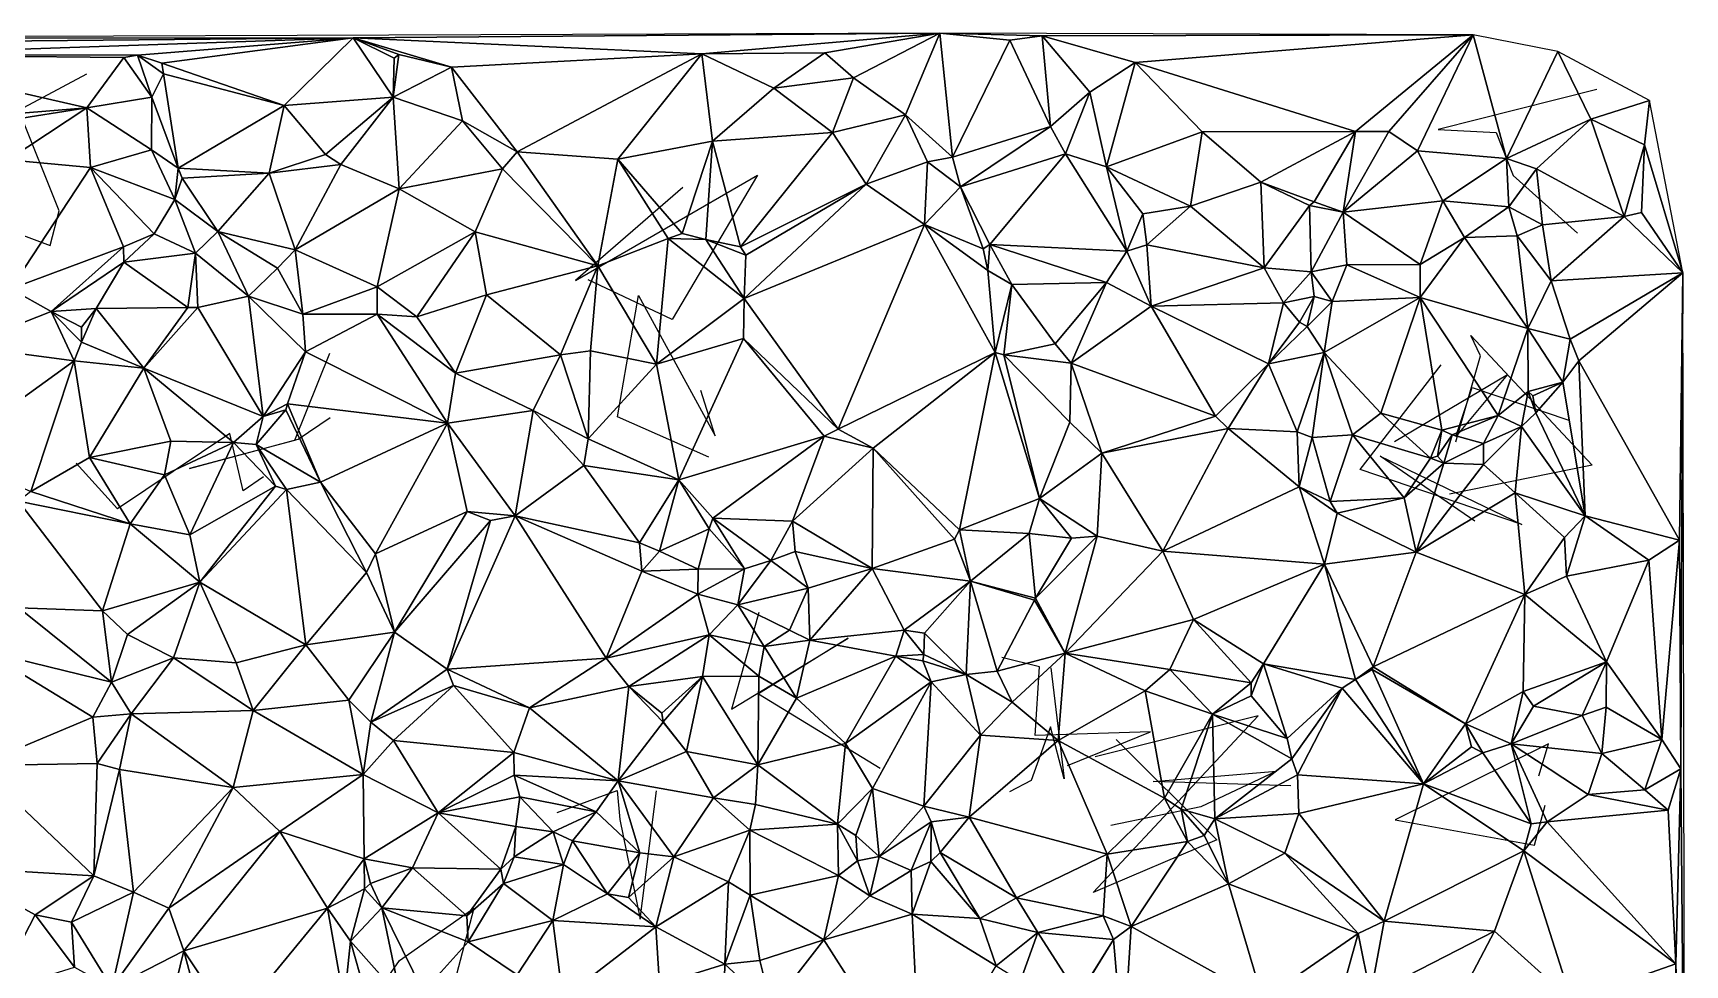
# Model space of a CAD drawing. Header units: metres. Extents: x -15.3 to 15, y -15 to 15.5.
# Drawn here: x -2.47 to 14.98, y 5.15 to 15 of the extents above; entities that cross this region are included whole.
import ezdxf

# ---------------------------------------------------------------- set-up
doc = ezdxf.new("R2010")
doc.units = ezdxf.units.M
doc.layers.add('CRACKS', color=1, linetype='Continuous')
doc.layers.add('STREET_MESH', color=7, linetype='Continuous')

msp = doc.modelspace()

# ---------------------------------------------------------------- linework, layer by layer
at = {"layer": 'CRACKS'}
for points in [[(-3.291, 13.127, 0.1), (-2.291, 12.751, 0.1), (-2.193, 13.12, 0.1), (-2.621, 14.184, 0.1), (-1.903, 14.566, 0.1)], [(14.051, 14.401, 0.1), (12.374, 13.977, 0.1), (12.988, 13.946, 0.1), (13.168, 13.492, 0.1), (13.847, 12.883, 0.1)], [(4.396, 13.365, 0.1), (3.261, 12.382, 0.1), (5.185, 13.497, 0.1), (4.282, 11.971, 0.1), (3.394, 12.389, 0.1)], [(4.67, 10.517, 0.1), (3.703, 10.941, 0.1), (3.926, 12.224, 0.1), (4.735, 10.741, 0.1), (4.584, 11.22, 0.1)], [(12.561, 10.677, 0.1), (12.823, 11.586, 0.1), (12.72, 11.801, 0.1), (14.001, 10.431, 0.1), (12.494, 10.126, 0.1)], [(0.661, 11.61, 0.1), (0.292, 10.693, 0.1), (-0.819, 10.397, 0.1), (0.332, 10.706, 0.1), (0.669, 10.935, 0.1)], [(12.763, 9.84, 0.1), (11.763, 10.527, 0.1), (13.26, 9.806, 0.1), (11.55, 10.387, 0.1), (12.406, 11.491, 0.1)], [(11.914, 10.682, 0.1), (13.108, 11.39, 0.1), (12.561, 10.736, 0.1), (12.734, 11.253, 0.1), (13.756, 10.907, 0.1)], [(-0.036, 10.308, 0.1), (-0.252, 10.159, 0.1), (-0.393, 10.767, 0.1), (-1.578, 9.971, 0.1), (-2.014, 10.451, 0.1)], [(5.196, 8.875, 0.1), (4.91, 7.855, 0.1), (6.143, 8.605, 0.1), (5.194, 8.016, 0.1), (6.48, 7.229, 0.1)], [(8.46, 7.257, 0.1), (9.337, 7.613, 0.1), (8.116, 7.577, 0.1), (8.164, 8.3, 0.1), (7.764, 8.398, 0.1)], [(8.281, 8.289, 0.1), (8.423, 7.116, 0.1), (8.278, 7.667, 0.1), (8.073, 7.099, 0.1), (7.846, 6.979, 0.1)], [(8.972, 7.532, 0.1), (10.037, 6.472, 0.1), (8.731, 5.916, 0.1), (10.473, 7.783, 0.1), (8.751, 7.351, 0.1)], [(13.437, 7.151, 0.1), (13.542, 7.488, 0.1), (11.922, 6.685, 0.1), (13.391, 6.416, 0.1), (13.505, 6.84, 0.1)], [(10.818, 7.042, 0.1), (9.365, 7.091, 0.1), (10.666, 7.198, 0.1), (9.867, 6.82, 0.1), (8.916, 6.624, 0.1)], [(3.067, 6.761, 0.1), (3.701, 6.995, 0.1), (3.73, 6.688, 0.1), (3.944, 5.634, 0.1), (4.117, 6.992, 0.1)], [(0.465, 3.849, 0.1), (1.401, 5.197, 0.1), (2.185, 5.75, 0.1), (1.758, 4.105, 0.1), (1.919, 4.52, 0.1)]]:
    msp.add_polyline3d(points, dxfattribs=at)
at = {"layer": 'STREET_MESH'}
for points in [[(-8.413, 14.938), (0.911, 14.948), (7.11, 14.997)], [(-6.263, 14.881), (0.911, 14.948), (-8.413, 14.938)], [(0.911, 14.948), (-6.263, 14.881), (-4.352, 14.767)], [(-1.368, 14.765), (0.911, 14.948), (-4.352, 14.767)], [(-1.109, 14.68), (0.911, 14.948), (-1.368, 14.765)], [(0.911, 14.948), (-1.109, 14.68), (0.181, 14.23)], [(1.333, 14.319), (0.911, 14.948), (0.181, 14.23)], [(0.911, 14.948), (4.594, 14.779), (7.11, 14.997)], [(0.911, 14.948), (1.346, 14.733), (1.394, 14.772)], [(1.333, 14.319), (1.346, 14.733), (0.911, 14.948)], [(1.951, 14.637), (0.911, 14.948), (1.394, 14.772)], [(1.951, 14.637), (4.594, 14.779), (0.911, 14.948)], [(4.594, 14.779), (5.894, 14.789), (7.11, 14.997)], [(5.894, 14.789), (6.198, 14.523), (7.11, 14.997)], [(6.198, 14.523), (6.746, 14.134), (7.11, 14.997)], [(6.746, 14.134), (7.243, 13.684), (7.11, 14.997)], [(8.192, 14.966), (12.745, 14.978), (7.11, 14.997)], [(7.851, 14.923), (8.192, 14.966), (7.11, 14.997)], [(7.243, 13.684), (7.851, 14.923), (7.11, 14.997)], [(7.851, 14.923), (7.243, 13.684), (8.279, 14.011)], [(8.192, 14.966), (7.851, 14.923), (8.279, 14.011)], [(8.192, 14.966), (9.173, 14.686), (12.745, 14.978)], [(8.693, 14.371), (8.192, 14.966), (8.279, 14.011)], [(8.192, 14.966), (8.693, 14.371), (9.173, 14.686)], [(9.173, 14.686), (11.502, 13.957), (12.745, 14.978)], [(11.502, 13.957), (11.853, 13.956), (12.745, 14.978)], [(11.853, 13.956), (12.156, 13.752), (12.745, 14.978)], [(12.156, 13.752), (13.097, 13.672), (12.745, 14.978)], [(13.097, 13.672), (13.639, 14.801), (12.745, 14.978)], [(-1.513, 14.74), (-1.368, 14.765), (-4.352, 14.767)], [(-1.904, 14.206), (-1.513, 14.74), (-4.352, 14.767)], [(-3.767, 14.055), (-1.904, 14.206), (-4.352, 14.767)], [(-1.904, 14.206), (-1.214, 14.319), (-1.513, 14.74)], [(-1.513, 14.74), (-1.214, 14.319), (-1.368, 14.765)], [(-1.091, 14.566), (-1.109, 14.68), (-1.368, 14.765)], [(-1.214, 14.319), (-1.091, 14.566), (-1.368, 14.765)], [(-1.109, 14.68), (-1.091, 14.566), (0.181, 14.23)], [(1.346, 14.733), (1.333, 14.319), (1.394, 14.772)], [(1.333, 14.319), (1.951, 14.637), (1.394, 14.772)], [(1.951, 14.637), (2.643, 13.741), (4.594, 14.779)], [(4.594, 14.779), (2.643, 13.741), (3.708, 13.663)], [(4.707, 13.854), (4.594, 14.779), (3.708, 13.663)], [(5.894, 14.789), (4.594, 14.779), (5.356, 14.415)], [(4.594, 14.779), (4.707, 13.854), (5.356, 14.415)], [(6.198, 14.523), (5.894, 14.789), (5.356, 14.415)], [(8.693, 14.371), (8.872, 13.583), (9.173, 14.686)], [(8.872, 13.583), (9.882, 13.954), (9.173, 14.686)], [(9.882, 13.954), (11.502, 13.957), (9.173, 14.686)], [(13.097, 13.672), (13.989, 14.086), (13.639, 14.801)], [(13.639, 14.801), (13.989, 14.086), (14.608, 14.283)], [(-1.091, 14.566), (-1.214, 14.319), (-0.939, 13.571)], [(-1.091, 14.566), (-0.939, 13.571), (0.181, 14.23)], [(2.067, 14.07), (1.951, 14.637), (1.333, 14.319)], [(1.951, 14.637), (2.067, 14.07), (2.643, 13.741)], [(5.976, 13.948), (6.198, 14.523), (5.356, 14.415)], [(5.976, 13.948), (6.746, 14.134), (6.198, 14.523)], [(-1.214, 14.319), (-1.904, 14.206), (-1.218, 13.762)], [(-1.214, 14.319), (-1.218, 13.762), (-0.939, 13.571)], [(0.619, 13.713), (1.333, 14.319), (0.181, 14.23)], [(0.619, 13.713), (0.78, 13.61), (1.333, 14.319)], [(1.333, 14.319), (0.78, 13.61), (1.399, 13.35)], [(2.067, 14.07), (1.333, 14.319), (1.399, 13.35)], [(4.707, 13.854), (5.976, 13.948), (5.356, 14.415)], [(8.436, 13.722), (8.693, 14.371), (8.279, 14.011)], [(8.436, 13.722), (8.872, 13.583), (8.693, 14.371)], [(-1.904, 14.206), (-3.767, 14.055), (-3.588, 13.939)], [(-2.732, 13.657), (-1.904, 14.206), (-3.588, 13.939)], [(-1.904, 14.206), (-2.732, 13.657), (-1.864, 13.575)], [(-1.218, 13.762), (-1.904, 14.206), (-1.864, 13.575)], [(-0.939, 13.571), (0.023, 13.517), (0.181, 14.23)], [(0.023, 13.517), (0.619, 13.713), (0.181, 14.23)], [(13.989, 14.086), (14.553, 13.817), (14.608, 14.283)], [(14.553, 13.817), (14.961, 12.465), (14.608, 14.283)], [(2.491, 13.563), (2.067, 14.07), (1.399, 13.35)], [(2.067, 14.07), (2.491, 13.563), (2.643, 13.741)], [(6.746, 14.134), (5.976, 13.948), (6.332, 13.399)], [(6.98, 13.637), (6.746, 14.134), (6.332, 13.399)], [(6.98, 13.637), (7.243, 13.684), (6.746, 14.134)], [(7.243, 13.684), (7.328, 13.373), (8.279, 14.011)], [(7.328, 13.373), (8.436, 13.722), (8.279, 14.011)], [(13.414, 13.562), (13.989, 14.086), (13.097, 13.672)], [(13.414, 13.562), (14.341, 13.058), (13.989, 14.086)], [(13.989, 14.086), (14.341, 13.058), (14.553, 13.817)], [(4.387, 12.881), (4.707, 13.854), (3.708, 13.663)], [(4.387, 12.881), (4.638, 12.815), (4.707, 13.854)], [(4.638, 12.815), (5.004, 12.74), (4.707, 13.854)], [(4.707, 13.854), (5.004, 12.74), (5.976, 13.948)], [(5.976, 13.948), (5.004, 12.74), (6.332, 13.399)], [(8.872, 13.583), (9.758, 13.169), (9.882, 13.954)], [(9.882, 13.954), (9.758, 13.169), (10.5, 13.421)], [(11.502, 13.957), (9.882, 13.954), (10.5, 13.421)], [(11.065, 13.213), (11.502, 13.957), (10.5, 13.421)], [(11.502, 13.957), (11.065, 13.213), (11.372, 13.103)], [(11.502, 13.957), (11.372, 13.103), (11.853, 13.956)], [(11.853, 13.956), (11.372, 13.103), (12.156, 13.752)], [(14.341, 13.058), (14.522, 13.1), (14.553, 13.817)], [(14.522, 13.1), (14.961, 12.465), (14.553, 13.817)], [(-2.732, 13.657), (-2.705, 12.296), (-1.864, 13.575)], [(-1.218, 13.762), (-1.864, 13.575), (-0.971, 13.237)], [(-1.218, 13.762), (-0.971, 13.237), (-0.939, 13.571)], [(0.78, 13.61), (0.619, 13.713), (0.023, 13.517)], [(2.491, 13.563), (3.495, 12.536), (2.643, 13.741)], [(2.643, 13.741), (3.495, 12.536), (3.708, 13.663)], [(3.708, 13.663), (3.495, 12.536), (4.241, 12.828)], [(4.387, 12.881), (3.708, 13.663), (4.241, 12.828)], [(6.947, 12.975), (6.98, 13.637), (6.332, 13.399)], [(6.98, 13.637), (6.947, 12.975), (7.328, 13.373)], [(7.243, 13.684), (6.98, 13.637), (7.328, 13.373)], [(7.639, 12.764), (8.436, 13.722), (7.328, 13.373)], [(7.639, 12.764), (9.086, 12.691), (8.436, 13.722)], [(8.436, 13.722), (9.086, 12.691), (8.872, 13.583)], [(11.372, 13.103), (12.425, 13.226), (12.156, 13.752)], [(12.156, 13.752), (12.425, 13.226), (13.097, 13.672)], [(12.425, 13.226), (13.121, 13.16), (13.097, 13.672)], [(13.121, 13.16), (13.414, 13.562), (13.097, 13.672)], [(-2.705, 12.296), (-1.516, 12.738), (-1.864, 13.575)], [(-0.971, 13.237), (-1.864, 13.575), (-1.192, 12.875)], [(-1.864, 13.575), (-1.516, 12.738), (-1.192, 12.875)], [(-0.971, 13.237), (-0.895, 13.463), (-0.939, 13.571)], [(-0.518, 12.901), (-0.895, 13.463), (-0.971, 13.237)], [(-0.895, 13.463), (0.023, 13.517), (-0.939, 13.571)], [(-0.895, 13.463), (-0.518, 12.901), (0.023, 13.517)], [(-0.518, 12.901), (0.299, 12.705), (0.023, 13.517)], [(0.299, 12.705), (0.78, 13.61), (0.023, 13.517)], [(0.78, 13.61), (0.299, 12.705), (1.399, 13.35)], [(2.2, 12.896), (2.491, 13.563), (1.399, 13.35)], [(2.491, 13.563), (2.2, 12.896), (3.495, 12.536)], [(9.086, 12.691), (9.254, 13.087), (8.872, 13.583)], [(9.254, 13.087), (9.758, 13.169), (8.872, 13.583)], [(13.121, 13.16), (13.476, 12.971), (13.414, 13.562)], [(13.476, 12.971), (14.341, 13.058), (13.414, 13.562)], [(1.399, 13.35), (0.299, 12.705), (1.164, 12.315)], [(2.2, 12.896), (1.399, 13.35), (1.164, 12.315)], [(5.004, 12.74), (5.061, 12.651), (6.332, 13.399)], [(5.042, 12.192), (6.947, 12.975), (6.332, 13.399)], [(5.061, 12.651), (5.042, 12.192), (6.332, 13.399)], [(6.947, 12.975), (7.568, 12.718), (7.328, 13.373)], [(7.568, 12.718), (7.639, 12.764), (7.328, 13.373)], [(9.758, 13.169), (10.536, 12.517), (10.5, 13.421)], [(10.536, 12.517), (11.015, 13.176), (10.5, 13.421)], [(11.015, 13.176), (11.065, 13.213), (10.5, 13.421)], [(-0.753, 12.672), (-0.971, 13.237), (-1.192, 12.875)], [(-0.753, 12.672), (-0.518, 12.901), (-0.971, 13.237)], [(9.254, 13.087), (9.296, 12.759), (9.758, 13.169)], [(9.758, 13.169), (9.296, 12.759), (10.536, 12.517)], [(11.033, 12.473), (11.015, 13.176), (10.536, 12.517)], [(11.065, 13.213), (11.015, 13.176), (11.372, 13.103)], [(11.015, 13.176), (11.033, 12.473), (11.372, 13.103)], [(11.372, 13.103), (11.033, 12.473), (11.409, 12.548)], [(11.372, 13.103), (12.184, 12.553), (12.425, 13.226)], [(12.184, 12.553), (11.372, 13.103), (11.409, 12.548)], [(12.425, 13.226), (12.184, 12.553), (12.653, 12.838)], [(13.121, 13.16), (12.425, 13.226), (12.653, 12.838)], [(13.208, 12.854), (13.121, 13.16), (12.653, 12.838)], [(13.121, 13.16), (13.208, 12.854), (13.476, 12.971)], [(14.522, 13.1), (14.341, 13.058), (14.961, 12.465)], [(6.037, 10.812), (6.947, 12.975), (5.042, 12.192)], [(6.037, 10.812), (7.695, 11.622), (6.947, 12.975)], [(7.568, 12.718), (6.947, 12.975), (7.617, 12.488)], [(6.947, 12.975), (7.695, 11.622), (7.617, 12.488)], [(9.296, 12.759), (9.254, 13.087), (9.086, 12.691)], [(13.208, 12.854), (13.57, 12.378), (13.476, 12.971)], [(13.57, 12.378), (14.341, 13.058), (13.476, 12.971)], [(14.961, 12.465), (14.341, 13.058), (13.57, 12.378)], [(-1.516, 12.738), (-1.513, 12.576), (-1.192, 12.875)], [(-1.513, 12.576), (-0.753, 12.672), (-1.192, 12.875)], [(-0.518, 12.901), (-0.753, 12.672), (-0.194, 12.218)], [(-0.518, 12.901), (-0.194, 12.218), (0.113, 12.514)], [(0.299, 12.705), (-0.518, 12.901), (0.113, 12.514)], [(1.585, 11.998), (2.2, 12.896), (1.164, 12.315)], [(2.2, 12.896), (1.585, 11.998), (2.319, 12.233)], [(3.495, 12.536), (2.2, 12.896), (2.319, 12.233)], [(3.495, 12.536), (4.115, 11.499), (4.241, 12.828)], [(4.115, 11.499), (5.042, 12.192), (4.241, 12.828)], [(4.638, 12.815), (4.387, 12.881), (4.241, 12.828)], [(5.042, 12.192), (4.638, 12.815), (4.241, 12.828)], [(5.061, 12.651), (4.638, 12.815), (5.042, 12.192)], [(4.638, 12.815), (5.061, 12.651), (5.004, 12.74)], [(7.639, 12.764), (7.568, 12.718), (7.617, 12.488)], [(7.871, 12.34), (7.639, 12.764), (7.617, 12.488)], [(7.639, 12.764), (8.869, 12.36), (9.086, 12.691)], [(7.871, 12.34), (8.869, 12.36), (7.639, 12.764)], [(9.341, 12.111), (9.296, 12.759), (9.086, 12.691)], [(9.296, 12.759), (9.341, 12.111), (10.536, 12.517)], [(12.184, 12.553), (12.186, 12.202), (12.653, 12.838)], [(12.186, 12.202), (13.322, 11.875), (12.653, 12.838)], [(13.322, 11.875), (13.208, 12.854), (12.653, 12.838)], [(13.57, 12.378), (13.208, 12.854), (13.322, 11.875)], [(-1.516, 12.738), (-2.705, 12.296), (-2.279, 12.054)], [(-1.513, 12.576), (-1.516, 12.738), (-2.279, 12.054)], [(-1.805, 12.086), (-1.513, 12.576), (-2.279, 12.054)], [(-1.513, 12.576), (-1.805, 12.086), (-0.835, 12.096)], [(-0.753, 12.672), (-1.513, 12.576), (-0.835, 12.096)], [(-0.753, 12.672), (-0.835, 12.096), (-0.731, 12.096)], [(-0.194, 12.218), (-0.753, 12.672), (-0.731, 12.096)], [(0.299, 12.705), (0.113, 12.514), (0.379, 12.028)], [(0.299, 12.705), (0.379, 12.028), (1.164, 12.315)], [(8.869, 12.36), (9.341, 12.111), (9.086, 12.691)], [(0.113, 12.514), (-0.194, 12.218), (0.379, 12.028)], [(3.102, 11.599), (3.495, 12.536), (2.319, 12.233)], [(3.102, 11.599), (3.419, 11.639), (3.495, 12.536)], [(3.495, 12.536), (3.419, 11.639), (4.115, 11.499)], [(7.695, 11.622), (7.871, 12.34), (7.617, 12.488)], [(9.341, 12.111), (10.739, 12.145), (10.536, 12.517)], [(10.739, 12.145), (11.033, 12.473), (10.536, 12.517)], [(11.033, 12.473), (10.739, 12.145), (11.064, 12.212)], [(11.033, 12.473), (11.255, 12.16), (11.409, 12.548)], [(11.255, 12.16), (11.033, 12.473), (11.064, 12.212)], [(11.409, 12.548), (11.255, 12.16), (12.186, 12.202)], [(12.184, 12.553), (11.409, 12.548), (12.186, 12.202)], [(14.961, 12.465), (13.57, 12.378), (13.771, 11.763)], [(14.961, 12.465), (13.771, 11.763), (13.861, 11.535)], [(14.961, 12.465), (13.861, 11.535), (14.923, 9.638)], [(14.94, 7.222), (14.961, 12.465), (14.923, 9.638)], [(14.961, 12.465), (14.94, 7.222), (14.982, 2.311)], [(-2.705, 12.296), (-3.208, 11.688), (-2.279, 12.054)], [(-0.04, 10.947), (-0.194, 12.218), (-0.731, 12.096)], [(0.379, 12.028), (-0.194, 12.218), (0.408, 11.628)], [(-0.194, 12.218), (-0.04, 10.947), (0.408, 11.628)], [(0.379, 12.028), (1.165, 12.027), (1.164, 12.315)], [(1.165, 12.027), (1.585, 11.998), (1.164, 12.315)], [(2.319, 12.233), (1.585, 11.998), (1.991, 11.402)], [(3.102, 11.599), (2.319, 12.233), (1.991, 11.402)], [(7.695, 11.622), (7.787, 11.597), (7.871, 12.34)], [(7.787, 11.597), (8.329, 11.714), (7.871, 12.34)], [(8.329, 11.714), (8.869, 12.36), (7.871, 12.34)], [(8.869, 12.36), (8.329, 11.714), (8.499, 11.508)], [(9.341, 12.111), (8.869, 12.36), (8.499, 11.508)], [(13.771, 11.763), (13.57, 12.378), (13.322, 11.875)], [(-2.279, 12.054), (-3.208, 11.688), (-2.037, 11.533)], [(-1.957, 11.89), (-1.805, 12.086), (-2.279, 12.054)], [(-1.957, 11.732), (-2.279, 12.054), (-2.037, 11.533)], [(-1.957, 11.732), (-1.957, 11.89), (-2.279, 12.054)], [(-1.805, 12.086), (-1.957, 11.732), (-1.301, 11.455)], [(-1.957, 11.732), (-1.805, 12.086), (-1.957, 11.89)], [(-0.835, 12.096), (-1.805, 12.086), (-1.301, 11.455)], [(-0.835, 12.096), (-1.301, 11.455), (-0.731, 12.096)], [(-1.301, 11.455), (-0.04, 10.947), (-0.731, 12.096)], [(4.115, 11.499), (5.034, 11.769), (5.042, 12.192)], [(5.034, 11.769), (6.037, 10.812), (5.042, 12.192)], [(9.341, 12.111), (8.499, 11.508), (10.021, 10.95)], [(10.739, 12.145), (9.341, 12.111), (10.581, 11.503)], [(10.581, 11.503), (9.341, 12.111), (10.021, 10.95)], [(10.908, 11.942), (10.739, 12.145), (10.581, 11.503)], [(10.739, 12.145), (10.908, 11.942), (11.064, 12.212)], [(10.908, 11.942), (10.992, 11.896), (11.064, 12.212)], [(10.992, 11.896), (11.255, 12.16), (11.064, 12.212)], [(11.255, 12.16), (10.992, 11.896), (11.17, 11.623)], [(11.17, 11.623), (11.77, 10.981), (12.186, 12.202)], [(11.255, 12.16), (11.17, 11.623), (12.186, 12.202)], [(11.77, 10.981), (12.413, 10.801), (12.186, 12.202)], [(13.009, 10.956), (13.322, 11.875), (12.186, 12.202)], [(12.413, 10.801), (13.009, 10.956), (12.186, 12.202)], [(1.165, 12.027), (0.379, 12.028), (0.408, 11.628)], [(1.907, 10.875), (1.165, 12.027), (0.408, 11.628)], [(1.585, 11.998), (1.165, 12.027), (1.991, 11.402)], [(1.165, 12.027), (1.907, 10.875), (1.991, 11.402)], [(10.992, 11.896), (10.908, 11.942), (10.581, 11.503)], [(10.992, 11.896), (10.581, 11.503), (11.17, 11.623)], [(13.009, 10.956), (13.324, 11.209), (13.322, 11.875)], [(13.691, 11.308), (13.771, 11.763), (13.322, 11.875)], [(13.324, 11.209), (13.691, 11.308), (13.322, 11.875)], [(-1.301, 11.455), (-1.957, 11.732), (-2.037, 11.533)], [(4.354, 10.275), (5.034, 11.769), (4.115, 11.499)], [(5.034, 11.769), (4.354, 10.275), (5.886, 10.737)], [(6.037, 10.812), (5.034, 11.769), (5.886, 10.737)], [(8.329, 11.714), (7.787, 11.597), (8.499, 11.508)], [(13.771, 11.763), (13.691, 11.308), (13.861, 11.535)], [(-3.208, 11.688), (-3.393, 10.556), (-2.037, 11.533)], [(-3.393, 10.556), (-2.493, 10.153), (-2.037, 11.533)], [(-2.493, 10.153), (-1.873, 10.513), (-2.037, 11.533)], [(-1.873, 10.513), (-1.301, 11.455), (-2.037, 11.533)], [(-0.04, 10.947), (0.218, 11.078), (0.408, 11.628)], [(0.218, 11.078), (1.907, 10.875), (0.408, 11.628)], [(3.102, 11.599), (1.991, 11.402), (2.814, 11.01)], [(3.396, 10.71), (3.102, 11.599), (2.814, 11.01)], [(3.419, 11.639), (3.102, 11.599), (3.396, 10.71)], [(3.419, 11.639), (3.396, 10.71), (4.115, 11.499)], [(7.695, 11.622), (6.037, 10.812), (6.406, 10.612)], [(7.695, 11.622), (6.406, 10.612), (7.316, 9.747)], [(8.161, 10.081), (7.695, 11.622), (7.316, 9.747)], [(7.787, 11.597), (7.695, 11.622), (8.161, 10.081)], [(7.787, 11.597), (8.484, 10.885), (8.499, 11.508)], [(8.484, 10.885), (7.787, 11.597), (8.161, 10.081)], [(10.581, 11.503), (10.884, 10.783), (11.17, 11.623)], [(10.884, 10.783), (11.044, 10.724), (11.17, 11.623)], [(11.044, 10.724), (11.47, 10.751), (11.17, 11.623)], [(11.17, 11.623), (11.47, 10.751), (11.77, 10.981)], [(13.691, 11.308), (13.929, 9.896), (13.861, 11.535)], [(13.861, 11.535), (13.929, 9.896), (14.923, 9.638)], [(-1.301, 11.455), (-1.873, 10.513), (-1.015, 10.685)], [(-0.351, 10.671), (-1.301, 11.455), (-1.015, 10.685)], [(-0.04, 10.947), (-1.301, 11.455), (-0.351, 10.671)], [(1.991, 11.402), (1.907, 10.875), (2.814, 11.01)], [(3.396, 10.71), (4.354, 10.275), (4.115, 11.499)], [(8.484, 10.885), (8.82, 10.558), (8.499, 11.508)], [(8.499, 11.508), (8.82, 10.558), (10.021, 10.95)], [(10.155, 10.818), (10.581, 11.503), (10.021, 10.95)], [(10.581, 11.503), (10.155, 10.818), (10.884, 10.783)], [(13.324, 11.209), (13.009, 10.956), (13.255, 10.841)], [(13.405, 10.984), (13.324, 11.209), (13.255, 10.841)], [(13.324, 11.209), (13.374, 11.163), (13.691, 11.308)], [(13.324, 11.209), (13.405, 10.984), (13.374, 11.163)], [(13.374, 11.163), (13.405, 10.984), (13.691, 11.308)], [(13.405, 10.984), (13.929, 9.896), (13.691, 11.308)], [(-0.112, 10.651), (0.201, 11.016), (-0.04, 10.947)], [(0.566, 10.252), (0.201, 11.016), (-0.112, 10.651)], [(0.201, 11.016), (0.218, 11.078), (-0.04, 10.947)], [(0.566, 10.252), (0.218, 11.078), (0.201, 11.016)], [(0.566, 10.252), (1.907, 10.875), (0.218, 11.078)], [(1.907, 10.875), (2.624, 9.896), (2.814, 11.01)], [(2.624, 9.896), (3.349, 10.427), (2.814, 11.01)], [(3.349, 10.427), (3.396, 10.71), (2.814, 11.01)], [(-0.112, 10.651), (-0.04, 10.947), (-0.351, 10.671)], [(1.907, 10.875), (0.566, 10.252), (1.147, 9.495)], [(2.115, 9.943), (1.907, 10.875), (1.147, 9.495)], [(1.907, 10.875), (2.115, 9.943), (2.624, 9.896)], [(8.82, 10.558), (8.484, 10.885), (8.161, 10.081)], [(8.82, 10.558), (10.155, 10.818), (10.021, 10.95)], [(11.77, 10.981), (11.47, 10.751), (12.294, 10.505)], [(12.413, 10.801), (11.77, 10.981), (12.294, 10.505)], [(12.524, 10.752), (13.009, 10.956), (12.413, 10.801)], [(13.009, 10.956), (12.524, 10.752), (12.852, 10.662)], [(13.255, 10.841), (13.009, 10.956), (12.852, 10.662)], [(13.255, 10.841), (12.852, 10.662), (12.854, 10.439)], [(13.189, 10.138), (13.255, 10.841), (12.854, 10.439)], [(13.255, 10.841), (13.189, 10.138), (13.929, 9.896)], [(13.405, 10.984), (13.255, 10.841), (13.929, 9.896)], [(-1.873, 10.513), (-1.08, 10.328), (-1.015, 10.685)], [(-1.08, 10.328), (-0.351, 10.671), (-1.015, 10.685)], [(-1.08, 10.328), (-0.814, 9.694), (-0.351, 10.671)], [(-0.814, 9.694), (0.091, 10.208), (-0.351, 10.671)], [(0.091, 10.208), (-0.112, 10.651), (-0.351, 10.671)], [(0.091, 10.208), (0.208, 10.175), (-0.112, 10.651)], [(0.208, 10.175), (0.566, 10.252), (-0.112, 10.651)], [(3.396, 10.71), (3.349, 10.427), (4.354, 10.275)], [(4.354, 10.275), (4.711, 9.87), (5.886, 10.737)], [(4.711, 9.87), (5.553, 9.839), (5.886, 10.737)], [(5.553, 9.839), (6.406, 10.612), (5.886, 10.737)], [(6.406, 10.612), (6.037, 10.812), (5.886, 10.737)], [(10.155, 10.818), (8.82, 10.558), (9.466, 9.522)], [(10.155, 10.818), (9.466, 9.522), (10.905, 10.201)], [(10.884, 10.783), (10.155, 10.818), (10.905, 10.201)], [(10.884, 10.783), (10.905, 10.201), (11.044, 10.724)], [(10.905, 10.201), (11.233, 10.046), (11.044, 10.724)], [(11.233, 10.046), (11.47, 10.751), (11.044, 10.724)], [(11.47, 10.751), (11.233, 10.046), (12.016, 10.086)], [(11.47, 10.751), (12.016, 10.086), (12.294, 10.505)], [(12.366, 10.525), (12.413, 10.801), (12.294, 10.505)], [(12.366, 10.525), (12.524, 10.752), (12.413, 10.801)], [(12.366, 10.525), (12.436, 10.453), (12.524, 10.752)], [(12.524, 10.752), (12.436, 10.453), (12.852, 10.662)], [(12.852, 10.662), (12.436, 10.453), (12.854, 10.439)], [(-1.873, 10.513), (-2.493, 10.153), (-1.446, 9.811)], [(-1.08, 10.328), (-1.873, 10.513), (-1.446, 9.811)], [(6.406, 10.612), (5.553, 9.839), (6.395, 9.341)], [(7.266, 9.648), (6.406, 10.612), (6.395, 9.341)], [(6.406, 10.612), (7.266, 9.648), (7.316, 9.747)], [(8.771, 9.681), (8.82, 10.558), (8.161, 10.081)], [(8.82, 10.558), (8.771, 9.681), (9.466, 9.522)], [(12.016, 10.086), (12.436, 10.453), (12.294, 10.505)], [(12.436, 10.453), (12.366, 10.525), (12.294, 10.505)], [(-0.814, 9.694), (-1.08, 10.328), (-1.446, 9.811)], [(3.938, 9.612), (3.349, 10.427), (2.624, 9.896)], [(3.349, 10.427), (3.938, 9.612), (4.354, 10.275)], [(12.142, 9.512), (12.436, 10.453), (12.016, 10.086)], [(12.436, 10.453), (12.142, 9.512), (12.854, 10.439)], [(12.142, 9.512), (13.189, 10.138), (12.854, 10.439)], [(-2.493, 10.153), (-2.624, 10.052), (-1.446, 9.811)], [(0.091, 10.208), (-0.814, 9.694), (-0.709, 9.194)], [(0.208, 10.175), (0.091, 10.208), (-0.709, 9.194)], [(0.411, 8.535), (0.208, 10.175), (-0.709, 9.194)], [(1.051, 9.297), (0.566, 10.252), (0.208, 10.175)], [(1.051, 9.297), (0.208, 10.175), (0.411, 8.535)], [(0.566, 10.252), (1.051, 9.297), (1.147, 9.495)], [(3.938, 9.612), (4.149, 9.522), (4.354, 10.275)], [(4.354, 10.275), (4.149, 9.522), (4.673, 9.759)], [(4.711, 9.87), (4.354, 10.275), (4.673, 9.759)], [(10.905, 10.201), (9.466, 9.522), (11.174, 9.384)], [(11.306, 9.923), (10.905, 10.201), (11.174, 9.384)], [(11.306, 9.923), (11.233, 10.046), (10.905, 10.201)], [(13.189, 10.138), (12.142, 9.512), (13.29, 9.065)], [(13.708, 9.666), (13.189, 10.138), (13.29, 9.065)], [(13.189, 10.138), (13.708, 9.666), (13.929, 9.896)], [(-2.624, 10.052), (-1.737, 8.893), (-1.446, 9.811)], [(-1.737, 8.893), (-2.624, 10.052), (-2.62, 8.923)], [(8.161, 10.081), (7.316, 9.747), (8.055, 9.711)], [(8.5, 9.662), (8.161, 10.081), (8.055, 9.711)], [(8.5, 9.662), (8.771, 9.681), (8.161, 10.081)], [(11.233, 10.046), (11.306, 9.923), (12.016, 10.086)], [(11.306, 9.923), (12.142, 9.512), (12.016, 10.086)], [(-1.737, 8.893), (-0.709, 9.194), (-1.446, 9.811)], [(-0.709, 9.194), (-0.814, 9.694), (-1.446, 9.811)], [(1.35, 8.668), (2.115, 9.943), (1.147, 9.495)], [(2.362, 9.847), (2.115, 9.943), (1.35, 8.668)], [(2.362, 9.847), (1.35, 8.668), (1.903, 8.276)], [(2.624, 9.896), (2.362, 9.847), (1.903, 8.276)], [(3.586, 8.391), (2.624, 9.896), (1.903, 8.276)], [(2.115, 9.943), (2.362, 9.847), (2.624, 9.896)], [(3.586, 8.391), (3.962, 9.31), (2.624, 9.896)], [(3.962, 9.31), (3.938, 9.612), (2.624, 9.896)], [(5.045, 9.335), (4.711, 9.87), (4.673, 9.759)], [(4.711, 9.87), (5.325, 9.426), (5.553, 9.839)], [(5.045, 9.335), (5.325, 9.426), (4.711, 9.87)], [(5.325, 9.426), (5.582, 9.519), (5.553, 9.839)], [(5.553, 9.839), (5.582, 9.519), (6.395, 9.341)], [(12.142, 9.512), (11.306, 9.923), (11.174, 9.384)], [(13.708, 9.666), (13.729, 9.259), (13.929, 9.896)], [(13.729, 9.259), (14.602, 9.427), (13.929, 9.896)], [(13.929, 9.896), (14.602, 9.427), (14.923, 9.638)], [(4.149, 9.522), (3.938, 9.612), (3.962, 9.31)], [(4.149, 9.522), (4.555, 9.333), (4.673, 9.759)], [(4.555, 9.333), (5.045, 9.335), (4.673, 9.759)], [(7.435, 9.207), (7.266, 9.648), (6.395, 9.341)], [(7.266, 9.648), (7.435, 9.207), (7.316, 9.747)], [(7.316, 9.747), (7.435, 9.207), (8.055, 9.711)], [(7.435, 9.207), (8.121, 9.028), (8.055, 9.711)], [(8.121, 9.028), (8.5, 9.662), (8.055, 9.711)], [(8.771, 9.681), (8.5, 9.662), (8.121, 9.028)], [(8.435, 8.444), (8.771, 9.681), (8.121, 9.028)], [(8.771, 9.681), (8.435, 8.444), (9.466, 9.522)], [(13.729, 9.259), (13.708, 9.666), (13.29, 9.065)], [(14.602, 9.427), (14.736, 7.532), (14.923, 9.638)], [(14.736, 7.532), (14.94, 7.222), (14.923, 9.638)], [(1.051, 9.297), (1.35, 8.668), (1.147, 9.495)], [(4.555, 9.333), (4.149, 9.522), (3.962, 9.31)], [(5.325, 9.426), (4.976, 8.955), (5.718, 9.133)], [(5.325, 9.426), (5.045, 9.335), (4.976, 8.955)], [(5.582, 9.519), (5.325, 9.426), (5.718, 9.133)], [(5.582, 9.519), (5.718, 9.133), (6.395, 9.341)], [(9.466, 9.522), (8.435, 8.444), (9.788, 8.8)], [(9.466, 9.522), (9.788, 8.8), (11.174, 9.384)], [(11.687, 8.302), (12.142, 9.512), (11.174, 9.384)], [(12.142, 9.512), (11.687, 8.302), (13.29, 9.065)], [(14.602, 9.427), (13.729, 9.259), (14.153, 8.352)], [(14.736, 7.532), (14.602, 9.427), (14.153, 8.352)], [(1.35, 8.668), (1.051, 9.297), (0.411, 8.535)], [(3.962, 9.31), (3.586, 8.391), (4.553, 9.07)], [(4.555, 9.333), (3.962, 9.31), (4.553, 9.07)], [(5.045, 9.335), (4.553, 9.07), (4.976, 8.955)], [(5.045, 9.335), (4.555, 9.333), (4.553, 9.07)], [(6.395, 9.341), (5.718, 9.133), (5.738, 8.584)], [(6.733, 8.69), (6.395, 9.341), (5.738, 8.584)], [(6.733, 8.69), (7.435, 9.207), (6.395, 9.341)], [(9.788, 8.8), (10.528, 8.334), (11.174, 9.384)], [(10.528, 8.334), (11.502, 8.167), (11.174, 9.384)], [(11.502, 8.167), (11.687, 8.302), (11.174, 9.384)], [(14.153, 8.352), (13.729, 9.259), (13.29, 9.065)], [(-1.737, 8.893), (-1.471, 8.641), (-0.709, 9.194)], [(-1.471, 8.641), (-0.987, 8.397), (-0.709, 9.194)], [(-0.709, 9.194), (-0.987, 8.397), (-0.323, 8.342)], [(0.411, 8.535), (-0.709, 9.194), (-0.323, 8.342)], [(4.976, 8.955), (5.52, 8.69), (5.718, 9.133)], [(5.718, 9.133), (5.52, 8.69), (5.738, 8.584)], [(6.733, 8.69), (6.947, 8.658), (7.435, 9.207)], [(7.435, 9.207), (6.947, 8.658), (7.389, 8.221)], [(7.714, 8.256), (7.435, 9.207), (7.389, 8.221)], [(8.11, 9.005), (8.121, 9.028), (7.435, 9.207)], [(7.714, 8.256), (8.11, 9.005), (7.435, 9.207)], [(-2.984, 8.467), (-1.643, 8.139), (-2.62, 8.923)], [(-1.643, 8.139), (-1.737, 8.893), (-2.62, 8.923)], [(4.553, 9.07), (3.586, 8.391), (4.674, 8.64)], [(4.976, 8.955), (4.553, 9.07), (4.674, 8.64)], [(5.254, 8.515), (4.976, 8.955), (4.674, 8.64)], [(5.254, 8.515), (5.52, 8.69), (4.976, 8.955)], [(7.714, 8.256), (8.435, 8.444), (8.11, 9.005)], [(8.435, 8.444), (8.121, 9.028), (8.11, 9.005)], [(11.687, 8.302), (12.663, 7.697), (13.29, 9.065)], [(12.663, 7.697), (13.273, 8.039), (13.29, 9.065)], [(13.273, 8.039), (14.153, 8.352), (13.29, 9.065)], [(-1.471, 8.641), (-1.737, 8.893), (-1.643, 8.139)], [(8.435, 8.444), (9.541, 8.272), (9.788, 8.8)], [(9.541, 8.272), (10.4, 8.131), (9.788, 8.8)], [(9.788, 8.8), (10.4, 8.131), (10.528, 8.334)], [(-0.987, 8.397), (-1.471, 8.641), (-1.643, 8.139)], [(0.867, 7.949), (1.35, 8.668), (0.411, 8.535)], [(1.35, 8.668), (0.867, 7.949), (1.098, 7.716)], [(1.903, 8.276), (1.35, 8.668), (1.098, 7.716)], [(3.586, 8.391), (3.824, 8.094), (4.674, 8.64)], [(3.824, 8.094), (4.602, 8.2), (4.674, 8.64)], [(4.602, 8.2), (5.197, 8.203), (4.674, 8.64)], [(5.197, 8.203), (5.254, 8.515), (4.674, 8.64)], [(5.52, 8.69), (5.254, 8.515), (5.738, 8.584)], [(5.254, 8.515), (5.597, 7.971), (5.738, 8.584)], [(5.597, 7.971), (6.646, 8.413), (5.738, 8.584)], [(6.646, 8.413), (6.733, 8.69), (5.738, 8.584)], [(6.94, 8.432), (6.733, 8.69), (6.646, 8.413)], [(6.94, 8.432), (6.947, 8.658), (6.733, 8.69)], [(6.947, 8.658), (6.94, 8.432), (7.389, 8.221)], [(-1.839, 7.769), (-2.984, 8.467), (-3.057, 7.26)], [(-2.984, 8.467), (-1.839, 7.769), (-1.643, 8.139)], [(-1.435, 7.804), (-0.987, 8.397), (-1.643, 8.139)], [(-0.987, 8.397), (-1.435, 7.804), (-0.145, 7.839)], [(-0.987, 8.397), (-0.145, 7.839), (-0.323, 8.342)], [(-0.145, 7.839), (0.411, 8.535), (-0.323, 8.342)], [(-0.145, 7.839), (0.867, 7.949), (0.411, 8.535)], [(2.773, 7.866), (3.586, 8.391), (1.903, 8.276)], [(2.773, 7.866), (3.824, 8.094), (3.586, 8.391)], [(5.254, 8.515), (5.197, 8.203), (5.597, 7.971)], [(6.114, 7.492), (6.646, 8.413), (5.597, 7.971)], [(7.018, 8.144), (6.646, 8.413), (6.114, 7.492)], [(6.929, 8.363), (6.94, 8.432), (6.646, 8.413)], [(6.929, 8.363), (6.646, 8.413), (7.018, 8.144)], [(6.94, 8.432), (6.929, 8.363), (7.389, 8.221)], [(8.435, 8.444), (7.714, 8.256), (7.873, 7.927)], [(8.435, 8.444), (7.873, 7.927), (8.359, 7.523)], [(8.435, 8.444), (8.359, 7.523), (9.278, 8.049)], [(9.541, 8.272), (8.435, 8.444), (9.278, 8.049)], [(1.972, 8.103), (1.903, 8.276), (1.098, 7.716)], [(1.972, 8.103), (2.773, 7.866), (1.903, 8.276)], [(5.188, 7.264), (5.197, 8.203), (4.602, 8.2)], [(5.197, 8.203), (5.188, 7.264), (5.597, 7.971)], [(6.929, 8.363), (7.018, 8.144), (7.389, 8.221)], [(7.018, 8.144), (7.541, 7.58), (7.389, 8.221)], [(7.873, 7.927), (7.714, 8.256), (7.389, 8.221)], [(7.541, 7.58), (7.873, 7.927), (7.389, 8.221)], [(9.991, 7.802), (9.541, 8.272), (9.278, 8.049)], [(10.4, 8.131), (9.541, 8.272), (9.991, 7.802)], [(10.398, 7.995), (10.778, 7.543), (10.528, 8.334)], [(10.4, 8.131), (10.398, 7.995), (10.528, 8.334)], [(10.778, 7.543), (11.361, 8.076), (10.528, 8.334)], [(11.361, 8.076), (11.502, 8.167), (10.528, 8.334)], [(11.687, 8.302), (11.502, 8.167), (11.676, 8.271)], [(11.502, 8.167), (12.219, 7.065), (11.676, 8.271)], [(12.663, 7.697), (11.687, 8.302), (11.676, 8.271)], [(12.219, 7.065), (12.663, 7.697), (11.676, 8.271)], [(14.153, 8.352), (13.273, 8.039), (13.383, 7.887)], [(13.897, 7.786), (14.153, 8.352), (13.383, 7.887)], [(13.897, 7.786), (14.149, 7.875), (14.153, 8.352)], [(14.149, 7.875), (14.736, 7.532), (14.153, 8.352)], [(-1.839, 7.769), (-1.435, 7.804), (-1.643, 8.139)], [(1.337, 7.521), (1.972, 8.103), (1.098, 7.716)], [(1.337, 7.521), (2.61, 7.396), (1.972, 8.103)], [(2.61, 7.396), (2.773, 7.866), (1.972, 8.103)], [(3.824, 8.094), (2.773, 7.866), (3.711, 7.095)], [(4.186, 7.716), (3.824, 8.094), (3.711, 7.095)], [(3.824, 8.094), (4.171, 7.811), (4.602, 8.2)], [(3.824, 8.094), (4.186, 7.716), (4.171, 7.811)], [(4.171, 7.811), (4.187, 7.721), (4.602, 8.2)], [(4.602, 8.2), (4.187, 7.721), (4.433, 7.406)], [(5.188, 7.264), (4.602, 8.2), (4.433, 7.406)], [(6.399, 7.014), (7.018, 8.144), (6.114, 7.492)], [(7.018, 8.144), (6.399, 7.014), (6.94, 6.83)], [(7.541, 7.58), (7.018, 8.144), (6.94, 6.83)], [(8.359, 7.523), (9.485, 6.914), (9.278, 8.049)], [(9.485, 6.914), (9.991, 7.802), (9.278, 8.049)], [(10.398, 7.995), (10.4, 8.131), (9.991, 7.802)], [(10.829, 7.33), (11.361, 8.076), (10.778, 7.543)], [(10.829, 7.33), (10.887, 7.159), (11.361, 8.076)], [(10.887, 7.159), (12.219, 7.065), (11.361, 8.076)], [(12.219, 7.065), (11.502, 8.167), (11.361, 8.076)], [(12.663, 7.697), (13.147, 7.486), (13.273, 8.039)], [(13.273, 8.039), (13.147, 7.486), (13.383, 7.887)], [(1.017, 7.164), (0.867, 7.949), (-0.145, 7.839)], [(0.867, 7.949), (1.017, 7.164), (1.098, 7.716)], [(2.773, 7.866), (2.61, 7.396), (3.711, 7.095)], [(5.188, 7.264), (6.114, 7.492), (5.597, 7.971)], [(7.873, 7.927), (7.541, 7.58), (8.359, 7.523)], [(10.398, 7.995), (9.991, 7.802), (10.778, 7.543)], [(13.147, 7.486), (13.897, 7.786), (13.383, 7.887)], [(13.897, 7.786), (14.104, 7.386), (14.149, 7.875)], [(14.104, 7.386), (14.736, 7.532), (14.149, 7.875)], [(-1.792, 7.279), (-1.839, 7.769), (-3.057, 7.26)], [(-1.435, 7.804), (-1.839, 7.769), (-1.792, 7.279)], [(-1.557, 7.215), (-1.435, 7.804), (-1.792, 7.279)], [(-1.435, 7.804), (-1.557, 7.215), (-0.356, 7.026)], [(-0.145, 7.839), (-1.435, 7.804), (-0.356, 7.026)], [(1.017, 7.164), (-0.145, 7.839), (-0.356, 7.026)], [(1.017, 7.164), (1.337, 7.521), (1.098, 7.716)], [(4.186, 7.716), (3.711, 7.095), (4.433, 7.406)], [(4.186, 7.716), (4.187, 7.721), (4.171, 7.811)], [(4.187, 7.721), (4.186, 7.716), (4.433, 7.406)], [(9.661, 6.796), (9.991, 7.802), (9.485, 6.914)], [(9.991, 7.802), (9.661, 6.796), (10.016, 6.696)], [(10.829, 7.33), (9.991, 7.802), (10.016, 6.696)], [(9.991, 7.802), (10.829, 7.33), (10.778, 7.543)], [(12.726, 7.455), (12.663, 7.697), (12.219, 7.065)], [(12.848, 7.391), (13.147, 7.486), (12.663, 7.697)], [(12.726, 7.455), (12.848, 7.391), (12.663, 7.697)], [(13.147, 7.486), (14.104, 7.386), (13.897, 7.786)], [(1.337, 7.521), (1.017, 7.164), (1.811, 6.759)], [(2.61, 7.396), (1.337, 7.521), (1.811, 6.759)], [(7.419, 6.712), (7.541, 7.58), (6.94, 6.83)], [(8.359, 7.523), (7.541, 7.58), (7.419, 6.712)], [(8.359, 7.523), (7.419, 6.712), (8.879, 6.321)], [(9.485, 6.914), (8.359, 7.523), (8.879, 6.321)], [(14.736, 7.532), (14.104, 7.386), (14.558, 7.002)], [(14.94, 7.222), (14.736, 7.532), (14.558, 7.002)], [(2.61, 7.396), (1.811, 6.759), (2.614, 7.158)], [(3.711, 7.095), (2.61, 7.396), (2.614, 7.158)], [(3.711, 7.095), (4.719, 6.917), (4.433, 7.406)], [(4.719, 6.917), (5.188, 7.264), (4.433, 7.406)], [(5.188, 7.264), (6.03, 6.638), (6.114, 7.492)], [(6.03, 6.638), (6.399, 7.014), (6.114, 7.492)], [(12.848, 7.391), (12.726, 7.455), (12.219, 7.065)], [(13.356, 6.643), (12.848, 7.391), (12.219, 7.065)], [(13.147, 7.486), (12.848, 7.391), (13.356, 6.643)], [(13.147, 7.486), (13.356, 6.643), (13.527, 6.662)], [(13.958, 6.951), (13.147, 7.486), (13.527, 6.662)], [(14.104, 7.386), (13.147, 7.486), (13.958, 6.951)], [(14.104, 7.386), (13.958, 6.951), (14.558, 7.002)], [(-1.828, 6.094), (-3.057, 7.26), (-3.366, 6.184)], [(-1.792, 7.279), (-3.057, 7.26), (-1.828, 6.094)], [(-1.557, 7.215), (-1.792, 7.279), (-1.828, 6.094)], [(-1.408, 5.921), (-1.557, 7.215), (-1.828, 6.094)], [(-1.557, 7.215), (-1.408, 5.921), (-0.356, 7.026)], [(1.017, 7.164), (-0.356, 7.026), (0.136, 6.561)], [(1.017, 7.164), (0.136, 6.561), (1.029, 6.274)], [(1.811, 6.759), (1.017, 7.164), (1.029, 6.274)], [(1.811, 6.759), (2.673, 6.926), (2.614, 7.158)], [(3.478, 6.768), (3.711, 7.095), (2.614, 7.158)], [(2.673, 6.926), (3.478, 6.768), (2.614, 7.158)], [(5.161, 6.845), (5.188, 7.264), (4.719, 6.917)], [(5.188, 7.264), (5.161, 6.845), (6.03, 6.638)], [(10.887, 7.159), (10.829, 7.33), (10.016, 6.696)], [(10.902, 6.752), (10.887, 7.159), (10.016, 6.696)], [(12.219, 7.065), (10.887, 7.159), (10.902, 6.752)], [(14.805, 6.787), (14.94, 7.222), (14.558, 7.002)], [(14.94, 7.222), (14.805, 6.787), (14.885, 5.162)], [(14.94, 7.222), (14.885, 5.162), (14.982, 2.311)], [(-0.356, 7.026), (-1.408, 5.921), (-1.037, 5.752)], [(0.136, 6.561), (-0.356, 7.026), (-1.037, 5.752)], [(3.711, 7.095), (3.478, 6.768), (3.94, 6.337)], [(4.299, 6.294), (3.711, 7.095), (3.94, 6.337)], [(4.299, 6.294), (4.719, 6.917), (3.711, 7.095)], [(6.224, 6.519), (6.399, 7.014), (6.03, 6.638)], [(6.224, 6.519), (6.469, 6.298), (6.399, 7.014)], [(6.399, 7.014), (6.469, 6.298), (6.94, 6.83)], [(11.803, 5.612), (12.219, 7.065), (10.902, 6.752)], [(12.219, 7.065), (11.803, 5.612), (13.28, 6.357)], [(13.356, 6.643), (12.219, 7.065), (13.28, 6.357)], [(13.958, 6.951), (14.805, 6.787), (14.558, 7.002)], [(2.631, 6.613), (2.673, 6.926), (1.811, 6.759)], [(2.631, 6.613), (3.023, 6.559), (2.673, 6.926)], [(3.023, 6.559), (3.478, 6.768), (2.673, 6.926)], [(4.299, 6.294), (5.104, 6.574), (4.719, 6.917)], [(5.104, 6.574), (5.161, 6.845), (4.719, 6.917)], [(5.161, 6.845), (5.104, 6.574), (6.03, 6.638)], [(6.469, 6.298), (7.019, 6.662), (6.94, 6.83)], [(7.019, 6.662), (7.419, 6.712), (6.94, 6.83)], [(9.728, 6.454), (9.485, 6.914), (8.879, 6.321)], [(9.728, 6.454), (9.661, 6.796), (9.485, 6.914)], [(13.958, 6.951), (13.527, 6.662), (14.805, 6.787)], [(1.539, 6.178), (1.811, 6.759), (1.029, 6.274)], [(1.539, 6.178), (2.471, 6.162), (1.811, 6.759)], [(2.471, 6.162), (2.631, 6.613), (1.811, 6.759)], [(3.023, 6.559), (3.228, 6.464), (3.478, 6.768)], [(3.478, 6.768), (3.228, 6.464), (3.94, 6.337)], [(5.104, 6.574), (6.038, 6.097), (6.03, 6.638)], [(6.038, 6.097), (6.24, 6.252), (6.03, 6.638)], [(6.24, 6.252), (6.224, 6.519), (6.03, 6.638)], [(6.469, 6.298), (6.808, 6.15), (7.019, 6.662)], [(6.808, 6.15), (7.014, 6.243), (7.019, 6.662)], [(7.019, 6.662), (7.014, 6.243), (7.112, 6.341)], [(7.419, 6.712), (7.019, 6.662), (7.112, 6.341)], [(7.918, 5.859), (7.419, 6.712), (7.112, 6.341)], [(7.419, 6.712), (7.918, 5.859), (8.879, 6.321)], [(9.661, 6.796), (9.902, 6.519), (10.016, 6.696)], [(9.902, 6.519), (9.661, 6.796), (9.728, 6.454)], [(9.902, 6.519), (10.16, 6.007), (10.016, 6.696)], [(10.755, 6.332), (10.902, 6.752), (10.016, 6.696)], [(10.16, 6.007), (10.755, 6.332), (10.016, 6.696)], [(11.803, 5.612), (10.902, 6.752), (10.755, 6.332)], [(13.527, 6.662), (13.28, 6.357), (14.885, 5.162)], [(13.527, 6.662), (13.356, 6.643), (13.28, 6.357)], [(14.805, 6.787), (13.527, 6.662), (14.885, 5.162)], [(-0.877, 5.302), (0.136, 6.561), (-1.037, 5.752)], [(-0.877, 5.302), (0.64, 5.752), (0.136, 6.561)], [(0.136, 6.561), (0.64, 5.752), (1.029, 6.274)], [(2.631, 6.613), (2.471, 6.162), (2.613, 6.294)], [(3.023, 6.559), (2.631, 6.613), (2.613, 6.294)], [(3.023, 6.559), (2.613, 6.294), (3.134, 6.213)], [(3.228, 6.464), (3.023, 6.559), (3.134, 6.213)], [(3.597, 5.903), (3.228, 6.464), (3.134, 6.213)], [(3.228, 6.464), (3.597, 5.903), (3.94, 6.337)], [(5.104, 6.574), (4.299, 6.294), (4.878, 6.031)], [(5.104, 6.574), (4.878, 6.031), (5.105, 5.889)], [(6.038, 6.097), (5.104, 6.574), (5.105, 5.889)], [(6.224, 6.519), (6.24, 6.252), (6.469, 6.298)], [(10.16, 6.007), (9.902, 6.519), (9.728, 6.454)], [(2.613, 6.294), (2.471, 6.162), (2.5, 6.012)], [(2.613, 6.294), (2.5, 6.012), (3.134, 6.213)], [(3.597, 5.903), (3.82, 5.864), (3.94, 6.337)], [(3.82, 5.864), (4.299, 6.294), (3.94, 6.337)], [(4.299, 6.294), (3.82, 5.864), (4.111, 5.554)], [(4.299, 6.294), (4.111, 5.554), (4.878, 6.031)], [(6.24, 6.252), (6.371, 5.883), (6.469, 6.298)], [(6.371, 5.883), (6.808, 6.15), (6.469, 6.298)], [(7.014, 6.243), (7.531, 5.642), (7.112, 6.341)], [(7.531, 5.642), (7.918, 5.859), (7.112, 6.341)], [(7.918, 5.859), (8.835, 5.67), (8.879, 6.321)], [(8.835, 5.67), (9.132, 5.557), (8.879, 6.321)], [(9.132, 5.557), (9.728, 6.454), (8.879, 6.321)], [(9.132, 5.557), (10.16, 6.007), (9.728, 6.454)], [(10.16, 6.007), (11.529, 5.482), (10.755, 6.332)], [(11.529, 5.482), (11.803, 5.612), (10.755, 6.332)], [(11.803, 5.612), (12.971, 5.507), (13.28, 6.357)], [(12.971, 5.507), (13.785, 4.775), (13.28, 6.357)], [(13.28, 6.357), (13.785, 4.775), (14.885, 5.162)], [(-2.872, 4.867), (-2.448, 5.679), (-3.366, 6.184)], [(-2.448, 5.679), (-1.828, 6.094), (-3.366, 6.184)], [(0.64, 5.752), (1.031, 5.956), (1.029, 6.274)], [(1.031, 5.956), (1.094, 6.012), (1.029, 6.274)], [(1.094, 6.012), (1.539, 6.178), (1.029, 6.274)], [(1.094, 6.012), (1.216, 5.755), (1.539, 6.178)], [(1.216, 5.755), (2.114, 5.671), (1.539, 6.178)], [(2.114, 5.671), (2.471, 6.162), (1.539, 6.178)], [(2.471, 6.162), (2.114, 5.671), (2.5, 6.012)], [(2.5, 6.012), (3.022, 5.622), (3.134, 6.213)], [(3.022, 5.622), (3.597, 5.903), (3.134, 6.213)], [(6.371, 5.883), (6.24, 6.252), (6.038, 6.097)], [(6.808, 6.15), (6.371, 5.883), (6.818, 5.689)], [(7.014, 6.243), (6.808, 6.15), (6.818, 5.689)], [(7.531, 5.642), (7.014, 6.243), (6.818, 5.689)], [(-1.828, 6.094), (-2.448, 5.679), (-2.063, 5.604)], [(-1.408, 5.921), (-1.828, 6.094), (-2.063, 5.604)], [(0.64, 5.752), (0.882, 5.404), (1.031, 5.956)], [(0.882, 5.404), (1.216, 5.755), (1.031, 5.956)], [(1.216, 5.755), (1.094, 6.012), (1.031, 5.956)], [(2.5, 6.012), (2.114, 5.671), (2.126, 5.394)], [(3.022, 5.622), (2.5, 6.012), (2.126, 5.394)], [(4.111, 5.554), (4.839, 5.159), (4.878, 6.031)], [(4.878, 6.031), (4.839, 5.159), (5.105, 5.889)], [(5.883, 5.415), (6.038, 6.097), (5.105, 5.889)], [(6.371, 5.883), (6.038, 6.097), (5.883, 5.415)], [(10.16, 6.007), (9.132, 5.557), (10.522, 4.787)], [(11.529, 5.482), (10.16, 6.007), (10.522, 4.787)], [(-1.639, 4.91), (-1.408, 5.921), (-2.063, 5.604)], [(-1.408, 5.921), (-1.639, 4.91), (-1.037, 5.752)], [(3.597, 5.903), (3.022, 5.622), (4.111, 5.554)], [(3.82, 5.864), (3.597, 5.903), (4.111, 5.554)], [(4.839, 5.159), (5.207, 5.198), (5.105, 5.889)], [(5.207, 5.198), (5.883, 5.415), (5.105, 5.889)], [(6.818, 5.689), (6.371, 5.883), (5.883, 5.415)], [(7.918, 5.859), (7.531, 5.642), (8.145, 5.494)], [(8.835, 5.67), (7.918, 5.859), (8.145, 5.494)], [(-2.872, 4.867), (-2.034, 5.129), (-2.448, 5.679)], [(-2.448, 5.679), (-2.034, 5.129), (-2.063, 5.604)], [(-2.034, 5.129), (-1.639, 4.91), (-2.063, 5.604)], [(-1.639, 4.91), (-0.877, 5.302), (-1.037, 5.752)], [(-0.877, 5.302), (-0.362, 4.53), (0.64, 5.752)], [(0.64, 5.752), (-0.362, 4.53), (0.816, 4.758)], [(0.882, 5.404), (0.64, 5.752), (0.816, 4.758)], [(1.41, 4.809), (1.216, 5.755), (0.882, 5.404)], [(1.216, 5.755), (1.651, 4.868), (2.126, 5.394)], [(2.114, 5.671), (1.216, 5.755), (2.126, 5.394)], [(1.216, 5.755), (1.41, 4.809), (1.651, 4.868)], [(2.643, 5.046), (3.022, 5.622), (2.126, 5.394)], [(3.022, 5.622), (2.643, 5.046), (3.128, 4.798)], [(3.022, 5.622), (3.128, 4.798), (4.111, 5.554)], [(6.818, 5.689), (5.883, 5.415), (6.909, 3.809)], [(7.704, 5.143), (6.818, 5.689), (6.909, 3.809)], [(7.531, 5.642), (6.818, 5.689), (7.704, 5.143)], [(8.145, 5.494), (7.531, 5.642), (7.704, 5.143)], [(8.944, 5.42), (8.835, 5.67), (8.145, 5.494)], [(8.835, 5.67), (8.944, 5.42), (9.132, 5.557)], [(11.803, 5.612), (11.529, 5.482), (11.659, 4.836)], [(12.971, 5.507), (11.803, 5.612), (11.659, 4.836)], [(4.111, 5.554), (3.128, 4.798), (4.149, 4.945)], [(4.839, 5.159), (4.111, 5.554), (4.149, 4.945)], [(5.207, 5.198), (5.33, 4.704), (5.883, 5.415)], [(5.883, 5.415), (5.33, 4.704), (6.909, 3.809)], [(7.962, 4.982), (8.145, 5.494), (7.704, 5.143)], [(7.962, 4.982), (8.574, 4.825), (8.145, 5.494)], [(8.574, 4.825), (8.944, 5.42), (8.145, 5.494)], [(8.574, 4.825), (8.579, 4.825), (8.944, 5.42)], [(8.944, 5.42), (8.579, 4.825), (9.045, 4.232)], [(9.132, 5.557), (8.944, 5.42), (9.045, 4.232)], [(10.522, 4.787), (9.132, 5.557), (9.045, 4.232)], [(11.529, 5.482), (10.522, 4.787), (11.411, 5.055)], [(11.659, 4.836), (11.529, 5.482), (11.411, 5.055)], [(12.302, 4.233), (12.971, 5.507), (11.659, 4.836)], [(12.971, 5.507), (12.302, 4.233), (13.785, 4.775)], [(-1.068, 4.523), (-0.877, 5.302), (-1.639, 4.91)], [(-0.877, 5.302), (-1.068, 4.523), (-0.691, 4.603)], [(-0.362, 4.53), (-0.877, 5.302), (-0.691, 4.603)], [(1.035, 4.867), (0.882, 5.404), (0.816, 4.758)], [(1.035, 4.867), (1.41, 4.809), (0.882, 5.404)], [(1.651, 4.868), (2.643, 5.046), (2.126, 5.394)], [(4.818, 4.276), (4.839, 5.159), (4.149, 4.945)], [(4.839, 5.159), (4.818, 4.276), (5.33, 4.704)], [(5.207, 5.198), (4.839, 5.159), (5.33, 4.704)], [(13.785, 4.775), (14.876, 3.86), (14.885, 5.162)], [(14.885, 5.162), (14.876, 3.86), (14.982, 2.311)]]:
    msp.add_3dface(points, dxfattribs=at)

doc.saveas('drawing.dxf')
